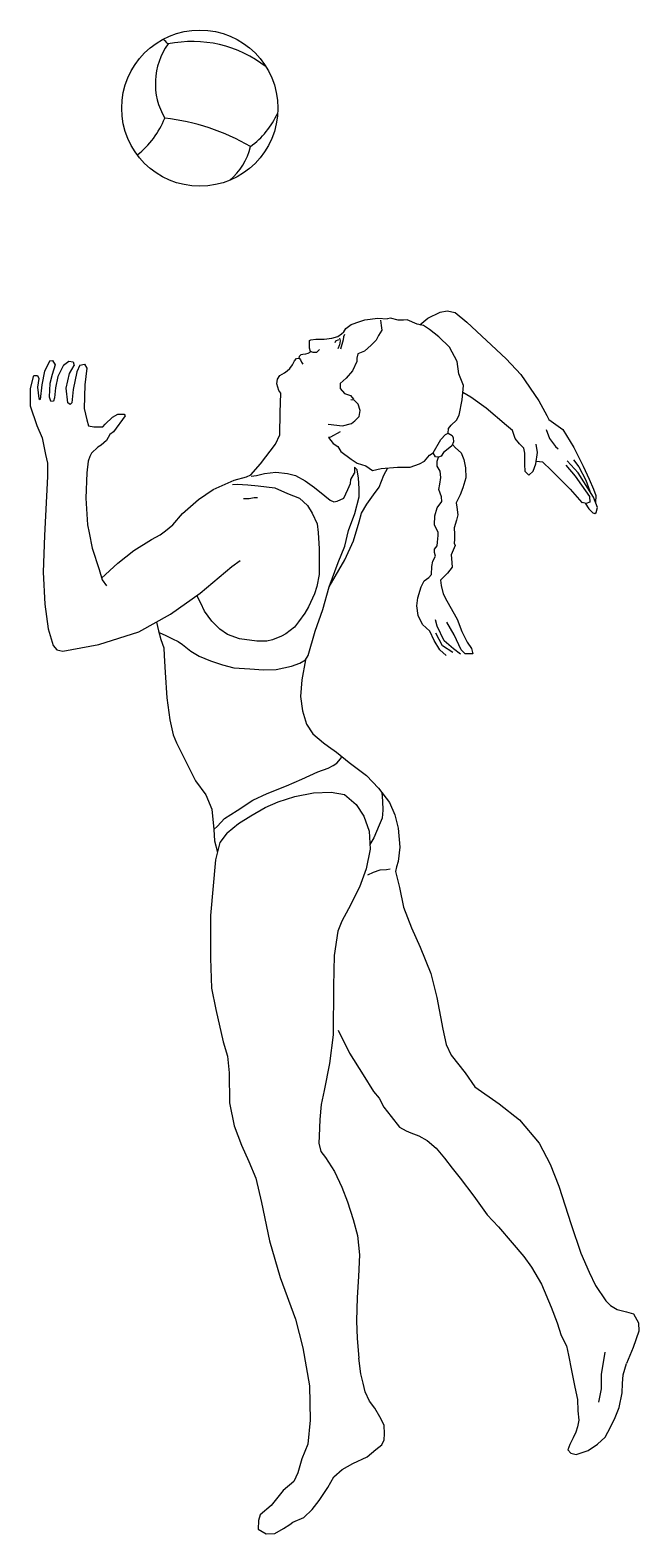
# Model space of a CAD drawing. Header units: millimetres. Extents: x -316 to 489, y 2 to 1991.
import ezdxf

# ---------------------------------------------------------------- set-up
doc = ezdxf.new("R2010")
doc.units = ezdxf.units.MM
doc.layers.add('ceco.net 123', color=7, linetype='Continuous')

msp = doc.modelspace()

# ---------------------------------------------------------------- linework, layer by layer
at = {"layer": 'ceco.net 123'}
for points in [[(199.6, 1601.3), (210.1, 1609.9), (226.3, 1618)], [(226.3, 1618), (235.6, 1619.5), (246, 1617.7), (261.5, 1604.8), (313.6, 1556.1), (333, 1535.5), (356.7, 1500.6), (367.5, 1481.2), (370.1, 1476), (388.6, 1462.7), (403.3, 1439), (415.7, 1414), (423.5, 1397.2), (429.1, 1383.9)], [(66.8, 1568.5), (62.8, 1564.4), (58.3, 1564.4), (55, 1566.1), (53.5, 1570.3), (53.7, 1575.3), (53.5, 1580.3), (55.4, 1581.4), (62, 1582), (73.1, 1582), (82.9, 1583.6), (91, 1585.7), (96, 1589.2), (98.8, 1591.8), (101.6, 1596.2), (108.6, 1601.4), (120.2, 1605.6), (126.9, 1607.8), (143.7, 1610.2), (156.8, 1609.1)], [(94.1, 1459.5), (81.1, 1452.6), (78.7, 1452.3), (84.7, 1444.1), (91, 1440.2), (94.9, 1433.4), (108.7, 1423.5), (116.6, 1418.2), (127.9, 1414.7), (136.7, 1408.3), (148.3, 1411.1), (170, 1412.7), (186.5, 1412.7), (198.9, 1417.1), (205.5, 1421), (212.4, 1428.7), (217.3, 1431.7), (227.3, 1449.6), (233.6, 1455.9), (236.9, 1457.8), (237.2, 1464.2), (240.7, 1468.3), (247.9, 1475.2), (251.5, 1481.5), (255.6, 1501.9), (257, 1520.8), (250.9, 1536.5), (248.7, 1552.5), (238.8, 1571.7), (224.8, 1585.5), (212.4, 1595.1), (204.4, 1600.3), (195.9, 1602), (182.9, 1607.8), (177.7, 1607.5), (170.8, 1607.5), (160.7, 1610), (156.8, 1609.1)], [(147.5, 1607.5), (148.3, 1600.1), (149.1, 1594), (144.7, 1587.1), (141.7, 1581.1), (135.3, 1574.2), (126.3, 1566.5), (117.5, 1562.6), (116.1, 1556.9), (116.1, 1552.5), (110.6, 1540.4), (101.8, 1530.5), (94.1, 1523.6), (94.1, 1517), (99.6, 1510.4), (107.6, 1507.9), (111.7, 1503)], [(91.8, 1581.2), (88.1, 1579.4), (87, 1577.5)], [(93.4, 1583.7), (94, 1580), (93.1, 1574.7), (90.9, 1569.5)], [(99.7, 1588.6), (98.6, 1585.5), (98.2, 1581.2), (94.7, 1569)], [(-290.1, 1553.6), (-297, 1539.7), (-300.7, 1521.9), (-302.7, 1502.4)], [(-290.1, 1553.6), (-286.5, 1553.9), (-282.7, 1548.4), (-286.9, 1535.6), (-289.8, 1523.5), (-290.8, 1506), (-289.1, 1500.7)], [(-271.8, 1547.7), (-265, 1553.3), (-259, 1552.3), (-257.7, 1547.3)], [(15.6, 1510.9), (12.8, 1514.5), (10.5, 1523.3), (11.3, 1529.3), (14.2, 1534.1), (17.3, 1535.9), (20.3, 1537.6), (23.8, 1540.2), (27.4, 1543.4), (31.1, 1548.4), (33.6, 1553.5), (36.5, 1556.7), (39.8, 1557.2)], [(39.8, 1557.2), (40.1, 1559.6), (42.3, 1562), (44.8, 1562.5), (48.5, 1562.8), (51.9, 1563.9), (55.8, 1565.7)], [(39.8, 1557.2), (41.7, 1554.7), (43, 1552), (44.5, 1549)], [(-311.8, 1532.9), (-316.1, 1516.4), (-316.1, 1493.9), (-307.1, 1468), (-300.3, 1451.8), (-295.7, 1429.7), (-293.1, 1418.3), (-293.1, 1400.4), (-296.9, 1322.3), (-298.6, 1274.1), (-296.5, 1231.6), (-292.2, 1198.9), (-285.4, 1176.8), (-280.8, 1171.3), (-272.7, 1169.6), (-225.1, 1178.5), (-172, 1195.1), (-130.3, 1218.5), (-91.3, 1246.1), (-49.1, 1281.4), (-38.4, 1289.5)], [(-311.8, 1532.9), (-310.6, 1534.1), (-306.3, 1534.1), (-304.6, 1530.1), (-306.3, 1518.6), (-304.3, 1503.7)], [(-271.8, 1547.7), (-279.5, 1532.8), (-282.5, 1517.9), (-283.8, 1504.7), (-285.1, 1500.1)], [(-250.1, 1547.7), (-254.4, 1539.1), (-259, 1515.6), (-261, 1497.8), (-263, 1495.8), (-266.3, 1498.1), (-268.2, 1517.4), (-264, 1536.8), (-257.7, 1547.3)], [(-250.1, 1547.7), (-244.2, 1549.3), (-241.2, 1543.7)], [(-241.2, 1543.7), (-243.5, 1521.9), (-244.5, 1490.5), (-241.2, 1475.3), (-238.9, 1467.4), (-231.6, 1466.1), (-223.3, 1466.1), (-220, 1466.1), (-216.7, 1469.7), (-207.1, 1478.9), (-200.2, 1482.9), (-195.2, 1482.9), (-191.6, 1482.9), (-190.4, 1480.6)], [(-304.3, 1503.7), (-302.7, 1502.4)], [(-289.1, 1500.7), (-285.1, 1500.1)], [(-221.4, 1266.2), (-199.9, 1286.1), (-178.7, 1302.7), (-155.3, 1317.1), (-144.2, 1323.5), (-137, 1328.6), (-127.2, 1336.6), (-114.5, 1351.5), (-93.2, 1370.2), (-73.7, 1383.4), (-46.1, 1395.7), (-29.9, 1400.3), (-24, 1402.9), (-11.2, 1417.3), (8.7, 1443.3), (14.3, 1455.6), (14.7, 1485), (15.6, 1510.9)], [(78.1, 1469.7), (97, 1467.6), (109, 1470.6), (113.7, 1474.4), (119.3, 1480), (120.6, 1487.7), (118, 1496.3), (112.8, 1501.6), (108.1, 1501.9)], [(338.6, 1407.1), (338.2, 1417), (338.2, 1431.2), (336.9, 1438.1), (331.3, 1443.7), (325.7, 1450.6), (322.2, 1461.4), (314.1, 1467.8), (287.3, 1491.1), (266.7, 1505.7), (256.3, 1511.7)], [(-190.4, 1480.6), (-205.7, 1459.6), (-210.7, 1456.3), (-215.2, 1448), (-222.2, 1441.8), (-226.3, 1439.4), (-234.9, 1431.3), (-236.9, 1427), (-239.2, 1420.8), (-240.8, 1405.6), (-242.2, 1371.9), (-240.2, 1336.8), (-237.9, 1325.9), (-233.9, 1305.8), (-224.7, 1277.4), (-220.7, 1263.8), (-215.1, 1255.9)], [(236.9, 1457.8), (242.4, 1454.9), (243.7, 1451.9), (243.9, 1446.4), (241.7, 1441.2), (236.9, 1437.2), (230.7, 1432.5), (227.5, 1427.5), (224, 1426), (220, 1426.5), (217.3, 1431.7)], [(366.6, 1462.7), (370.9, 1450.6), (379.1, 1440.3), (382.6, 1437.3)], [(242.5, 1443), (246.7, 1438.3), (254.2, 1431.9), (257.5, 1422.9), (259.7, 1412.2), (260.2, 1398.9), (256.2, 1385.5), (252.7, 1376.2), (247.7, 1365.5), (248.5, 1359.8), (249.5, 1349.8), (248, 1342.6), (244.7, 1332.6), (245.5, 1324.4), (245.5, 1317.1), (244.7, 1312.4), (246.2, 1309.2), (241, 1296.9), (241.5, 1292.2), (242.2, 1280.5), (236, 1272.9), (227, 1263.4), (227.8, 1256.4), (230.5, 1245.5), (235, 1236.2), (248.7, 1211.8), (255.2, 1195.6), (262.2, 1181.6), (267.7, 1173.1), (269.4, 1165.9), (259.4, 1165.9), (254.2, 1171.1), (245, 1190.9), (235, 1207.8)], [(338.6, 1407.1), (343.7, 1402.2), (349.5, 1407.5), (352.8, 1417.4), (355, 1432.3), (353.3, 1443.4)], [(-120.2, 1182.4), (-114.3, 1178.3), (-103.4, 1169.3), (-92.5, 1163.1), (-77.3, 1156.9), (-61.4, 1151.3), (-46.4, 1147.6), (-25.5, 1146.1), (-7.5, 1144.6), (9.5, 1145.4), (29.5, 1149.8), (40.8, 1153.7), (48.2, 1158), (51.9, 1163.9), (61.2, 1196.1), (71.3, 1224.7), (79.7, 1254.6), (91.6, 1286.9), (100.1, 1308.5), (105.3, 1329.3), (113.5, 1351.7), (119, 1373.7), (119.2, 1384.6), (118.3, 1398.3), (116.6, 1409.4), (112.9, 1413.1), (113.1, 1404.8)], [(234.2, 1163.9), (226, 1171.4), (218.5, 1183.6), (212.8, 1195.8), (202.8, 1204.6), (197.3, 1216.5), (195.3, 1229.5), (196.6, 1240), (201.1, 1254.7), (205.3, 1262.7), (211.3, 1266.9), (215, 1270.7), (215.3, 1281.6), (216.8, 1288.6), (220.3, 1295.3), (218.8, 1299.8), (218.8, 1304.3), (222.5, 1308.8), (223, 1313.6), (223.8, 1322.5), (223.8, 1326.5), (219, 1336.5), (219.5, 1348.5), (222.3, 1359.2), (228.5, 1367.5), (228.2, 1373.5), (224.8, 1383.2), (225.8, 1390.5), (227.2, 1399.2), (226.3, 1407.7), (222.5, 1414.4), (222.5, 1420.7), (224, 1426)], [(353.9, 1420.7), (361.6, 1419.9), (373.8, 1408.6), (398.1, 1383.7), (413.8, 1366.3), (414, 1366.1)], [(392.5, 1415.5), (404.9, 1401.1), (413.4, 1388.9), (423.7, 1374.3), (424.5, 1366.5), (419.3, 1364.7), (414, 1366.1)], [(431, 1351.4), (432.9, 1352.8), (434.5, 1359.4), (429.3, 1373.2), (408.9, 1405.3), (394.5, 1421.3)], [(402.6, 1422.6), (409.6, 1413.2), (419.2, 1395.5), (424.3, 1381.1)], [(-23.5, 1400.9), (-16.4, 1402), (-6.2, 1404.7), (9, 1406.4), (24.5, 1404.4), (35.2, 1401.8), (48, 1394.6), (60, 1386), (73.6, 1374.9), (81, 1369.2), (85.6, 1367.2), (90.2, 1367.9), (99, 1372), (104.1, 1383.3), (107.8, 1391.4), (108.3, 1396.5), (113.1, 1404.8)], [(79.7, 1254.6), (100.3, 1290.3), (111.6, 1315.6), (119.2, 1340.4), (122.4, 1352.2), (129.4, 1364), (138, 1376.4), (145.5, 1386.6), (152, 1402.2), (157.1, 1411.8)], [(-48.3, 1389.9), (-42.1, 1390.2), (-28.1, 1389.7), (-14.4, 1388), (7.7, 1385.5), (24.4, 1378.2), (40.2, 1371.7), (50.7, 1362), (56.9, 1351.9), (63.7, 1338), (64.9, 1326.3), (66.1, 1305), (66.3, 1284), (66.3, 1270.8), (63.1, 1254.9), (60, 1245.3), (52.3, 1228.1), (47.3, 1219.6), (39, 1208.3), (33.8, 1201.4), (22.3, 1192.6), (16.3, 1189.4), (4.6, 1184.4), (-2.7, 1182.9), (-16.1, 1182.8), (-39.1, 1185.9), (-54.8, 1191.6), (-64.9, 1198.8), (-75.8, 1209.1), (-85.4, 1222.6), (-90.4, 1233.1), (-95.4, 1243.2)], [(-33.6, 1371.4), (-26.3, 1371.4), (-19.8, 1372.7), (-15.4, 1372.7)], [(429.1, 1383.9), (432.3, 1375.6), (432, 1366)], [(418, 1365.1), (422.9, 1357.9), (428.2, 1352.4), (431, 1351.4)], [(-149, 1208), (-146.3, 1196.6), (-143, 1185.1), (-139.1, 1174), (-138.5, 1163.8), (-137.2, 1141.4), (-135.3, 1107.8), (-131.4, 1078.6), (-126.8, 1058.8), (-122.2, 1048.4), (-109.7, 1022.5), (-97.3, 997.9), (-83.8, 979.3), (-75.6, 960.7), (-73.2, 933.6)], [(-145.6, 1194.2), (-142.3, 1192.9), (-135.8, 1189.6), (-127.8, 1186), (-120.2, 1182.4)], [(253.2, 1165.7), (244, 1172.6), (231.5, 1183.1), (222.3, 1202.6), (220, 1211.1)], [(243.2, 1167.9), (229.3, 1176.4), (220.8, 1193.1)], [(48.2, 1158), (43.2, 1131.4), (41.5, 1109.6), (44.3, 1090.7), (49.4, 1072.9), (58.1, 1060.3), (71.9, 1048.4), (78.8, 1043.6)], [(78.8, 1043.6), (89.2, 1035.7), (105.9, 1022.4), (128.8, 1005.1), (144.9, 988.4), (159.2, 969.2), (166.3, 953.1), (170.6, 935.5), (172.8, 910.4), (170.9, 891.5), (168.4, 884.1), (167.2, 877.9)], [(64.4, 1009.7), (78, 1014.7), (84.9, 1018.2), (89.8, 1021.2), (94.7, 1027), (96.3, 1030.1)], [(-68, 937.9), (-58.7, 948.1), (-42.3, 958.7), (-21.6, 972.3), (-2.4, 981.3), (23, 991.5), (43.4, 1000.4), (64.4, 1009.7)], [(-55.4, 929.4), (-40.5, 941.5), (-24.2, 951.9), (-5.1, 962.7), (12, 970.2), (34, 977.3), (58.6, 981.9), (82.3, 983.1), (99.8, 979.8), (115.2, 966.9), (125.6, 951.1), (132.3, 931.5), (133.9, 907.8), (128.5, 881.6), (119.8, 857.5), (105.2, 828.8), (96.5, 812.5), (91.1, 799.2), (86.1, 766.8), (85.3, 726.2), (84.9, 662.1), (79.9, 624.3), (72.8, 588.5), (69.1, 569.8), (67.4, 550.2), (66.4, 527.9)], [(149.3, 982.5), (150.2, 971.2), (150.5, 959), (149.5, 948.7), (145.8, 939.4), (138.5, 922.6), (133.5, 913.8)], [(-68, 937.9), (-73.2, 933.5)], [(-55.4, 929.4), (-64.9, 916.6), (-70.6, 893.6), (-77.4, 819.9), (-77.4, 763.5), (-76.3, 723.6), (-70.5, 695.4), (-60.5, 652.7), (-55, 633.9), (-52.9, 611.7), (-52.5, 572), (-46.2, 541.7), (-36.6, 516.2), (-26.9, 494.4), (-17.3, 472.3), (-9.8, 440.1), (0.7, 389.5), (14.9, 341.2), (35, 285.9), (44.7, 247.9), (53.4, 197.7), (54.3, 152.1), (51.4, 120.7), (43.3, 101.3), (38.2, 82.5), (32.9, 71.1), (18.8, 59.4), (2.7, 39.3), (-11.7, 26.9), (-14, 19.6), (-14.4, 7.9), (-4, 1.8), (7.8, 2.5)], [(-73.2, 933.6), (-72, 918.5), (-68.1, 903.7)], [(130.6, 873.8), (138, 877.2), (147.2, 880.4), (155.4, 880.9), (160.4, 881.7)], [(167.2, 877.9), (172.6, 856.7), (177.8, 830.9), (188.5, 803.6), (199.9, 777.9), (213.9, 743.2), (222, 711.2), (229.7, 669.6), (234.5, 649.4), (240.8, 635), (259.5, 611.8), (272.4, 593.4), (304.6, 570.8), (331.1, 549.4), (357.3, 518.5), (371.7, 490.8), (383.5, 461.7), (399.7, 411.3), (412.2, 373), (423.6, 347.9), (431.7, 330.5), (445.3, 310.2), (451.8, 304), (460.6, 298.7), (472.7, 295.5), (481.9, 293.1), (488.7, 281), (489.2, 270.1), (481.6, 248.3), (473, 227.1)], [(91.3, 668), (106.3, 637.6), (124.3, 609.3), (138.2, 587.2), (145.6, 578.1), (152, 566.3), (161.5, 553.9), (172.7, 539.8), (181.2, 534.8), (187.4, 532.4), (198, 528.6), (209.3, 522.1), (221, 512.1), (232, 498.8), (242.3, 485.8), (252.9, 472.6), (270.7, 448.8), (288.4, 423.8), (303.7, 408.1), (321.7, 386.9), (337, 368.9), (347, 354.8), (360.3, 332.4), (373, 301.9), (381.3, 281.2), (386.3, 264.4), (393.4, 250.6), (396.3, 238.2), (399.9, 218.2), (404.6, 196), (408.1, 179.5), (408.4, 164.8), (409.6, 152.1), (407.8, 143.6), (405.8, 136.6)], [(66.4, 527.9), (65.8, 518.5), (68.3, 507.8), (74.9, 499.9), (86.5, 481.3), (96.4, 460.3), (103.8, 440.9), (111.3, 417.8), (117, 396.7), (119.5, 371.1), (118.3, 342.2), (116.6, 314.6), (115.8, 283.6), (116.6, 260.5), (118.7, 234.1)], [(444.3, 242.1), (439.4, 212.6), (439.4, 193.7), (435.6, 176.3)], [(31.5, 17.2), (45.9, 23.6), (57, 34.3), (66.4, 46), (77.8, 63.4), (85.8, 77.5), (96.9, 87.2), (110.9, 94.9), (130, 104), (141.1, 113.3), (149.1, 119.7), (152.1, 126.1), (152.8, 134.4), (152.1, 145.5), (146.4, 156.5), (140.1, 168.3), (133, 177.6), (127.3, 189.7), (124.3, 201.1), (121.3, 213.5), (118.7, 234.1)], [(406.1, 107), (422.3, 112), (434.4, 120.6), (444.4, 129.7), (451.8, 143), (457.7, 156), (463.3, 168.9), (467.1, 188.4), (467.7, 200.8), (468.6, 212.3), (473, 227.1)], [(405.8, 136.6), (402.2, 128.8), (397.8, 120), (395.4, 112.9), (399, 108.5), (406.1, 107)], [(7.8, 2.5), (19.1, 8.9), (27.5, 14.2), (31.5, 17.2)]]:
    msp.add_lwpolyline(points, dxfattribs=at)
at = {"layer": 'ceco.net 123', "color": 5}
msp.add_circle((-91.6, 1887.8), 103.3, dxfattribs=at)
for centre, radius, start, end in [((-60.4, 1920.3), 90, 144.3635, 210.564), ((-358.1, 1758.2), 310.5, 43.6742, 45.3343), ((-101.4, 1818), 158, 51.8845, 101.7543), ((-247.7, 1918.8), 118.4, 308.3389, 338.0465), ((-167.7, 1595.7), 280.4, 59.3367, 83.8951), ((-92.5, 1929.1), 114.5, 306.3278, 335.3416), ((-103.3, 1854.4), 80.5, 309.6663, 347.4526)]:
    msp.add_arc(centre, radius, start, end, dxfattribs=at)

doc.saveas('drawing.dxf')
